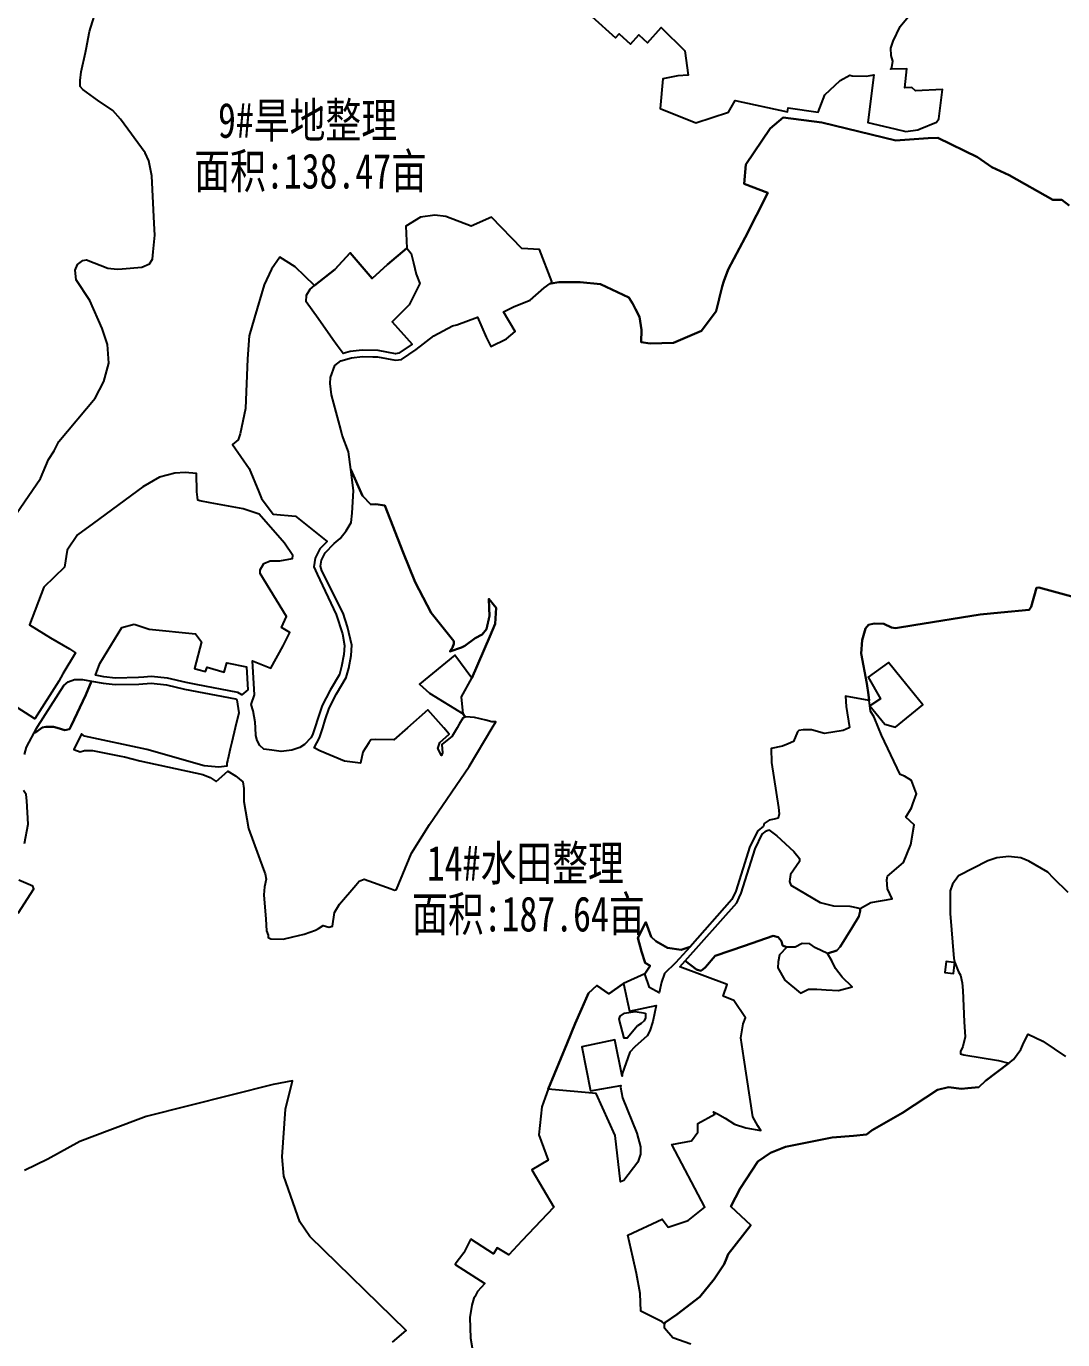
# Model space of a CAD drawing. Header units: millimetres. Extents: x 35444746 to 35449000, y 3482000 to 3488437.
# Drawn here: x 35445278 to 35445722, y 3484738 to 3485300 of the extents above; entities that cross this region are included whole.
import ezdxf
from ezdxf.enums import TextEntityAlignment as Align

# ---------------------------------------------------------------- set-up
doc = ezdxf.new("R2010")
doc.units = ezdxf.units.MM
for name, color, linetype, true_color in [('0203.01旱地整理标注', 7, 'Continuous', 0xffffff), ('0203.02旱地整理', 9, 'Continuous', 0x808080), ('0204.01水田整理标注', 7, 'Continuous', 0xffffff), ('0204.02水田整理', 9, 'Continuous', 0x808080)]:
    doc.layers.add(name, color=color, linetype=linetype, true_color=true_color)
doc.styles.add('宋体', font='')
doc.styles.get('宋体').set_extended_font_data('SimSun')

msp = doc.modelspace()

# ---------------------------------------------------------------- linework, layer by layer
at = {"layer": '0203.02旱地整理', "color": 41}
for points in [[(35445520.048, 3485304.479), (35445530.259, 3485295.312), (35445531.805, 3485297.036), (35445536.671, 3485292.668), (35445540.208, 3485296.608), (35445543.955, 3485293.243), (35445549.857, 3485299.819), (35445559.949, 3485289.819), (35445561.338, 3485279.368), (35445556.939, 3485279.096), (35445550.511, 3485277.803), (35445549.362, 3485265.125), (35445564.706, 3485258.988), (35445578.598, 3485263.53), (35445581.51, 3485268.495), (35445603.841, 3485263.763), (35445604.138, 3485265.455), (35445617.011, 3485263.49), (35445619.823, 3485270.932), (35445626.512, 3485277.087), (35445630.622, 3485279.407), (35445631.614, 3485279.162), (35445637.654, 3485278.947), (35445640.914, 3485279.481), (35445638.297, 3485259.12), (35445649.844, 3485256.389), (35445654.606, 3485255.263), (35445659.74, 3485255.972), (35445660.727, 3485256.379), (35445667.649, 3485259.235), (35445668.758, 3485260.677), (35445670.3, 3485273.282), (35445658.635, 3485272.693), (35445657.093, 3485274.055), (35445654.207, 3485274.008), (35445655.009, 3485282.155), (35445648, 3485282.014), (35445648.577, 3485282.686), (35445649.044, 3485285.352), (35445648.35, 3485287.784), (35445648.121, 3485290.912), (35445649.17, 3485293.927), (35445652.198, 3485300.192), (35445658.362, 3485307.853)], [(35445520.048, 3485304.479), (35445530.259, 3485295.312), (35445531.805, 3485297.036), (35445536.671, 3485292.668), (35445540.208, 3485296.608), (35445543.955, 3485293.243), (35445549.857, 3485299.819), (35445559.949, 3485289.819), (35445561.338, 3485279.368), (35445556.939, 3485279.096), (35445550.511, 3485277.803), (35445549.362, 3485265.125), (35445564.706, 3485258.988), (35445578.598, 3485263.53), (35445581.51, 3485268.495), (35445603.841, 3485263.763), (35445604.138, 3485265.455), (35445617.011, 3485263.49), (35445619.823, 3485270.932), (35445626.512, 3485277.087), (35445630.622, 3485279.407), (35445631.614, 3485279.162), (35445637.654, 3485278.947), (35445640.914, 3485279.481), (35445638.297, 3485259.12), (35445649.844, 3485256.389), (35445654.606, 3485255.263), (35445659.74, 3485255.972), (35445660.727, 3485256.379), (35445667.649, 3485259.235), (35445668.758, 3485260.677), (35445670.3, 3485273.282), (35445658.635, 3485272.693), (35445657.093, 3485274.055), (35445654.207, 3485274.008), (35445655.009, 3485282.155), (35445648, 3485282.014), (35445648.577, 3485282.686), (35445649.044, 3485285.352), (35445648.35, 3485287.784), (35445648.121, 3485290.912), (35445649.17, 3485293.927), (35445652.198, 3485300.192), (35445658.362, 3485307.853)], [(35445270.284, 3485086.731), (35445284.088, 3485106.756), (35445287.414, 3485114.884), (35445289.854, 3485118.52), (35445291.914, 3485122.636), (35445307.397, 3485141.07), (35445311.104, 3485148.203), (35445313.335, 3485156.102), (35445312.79, 3485164.068), (35445310.461, 3485170.939), (35445305.22, 3485183.002), (35445299.391, 3485191.719), (35445298.842, 3485195.856), (35445299.916, 3485198.388), (35445302.246, 3485200.024), (35445303.717, 3485200.334), (35445312.933, 3485196.817), (35445316.85, 3485196.366), (35445318.98, 3485196.468), (35445327.387, 3485197.27), (35445330.687, 3485198.595), (35445332.078, 3485200.632), (35445332.247, 3485203.784), (35445333.005, 3485210.905), (35445332.759, 3485215.935), (35445331.762, 3485236.294), (35445330.459, 3485242.758), (35445328.852, 3485246.208), (35445318.321, 3485260.609), (35445315.066, 3485264.322), (35445308.396, 3485268.664), (35445302.122, 3485273.249), (35445301.02, 3485274.613), (35445301.008, 3485277.18), (35445301.459, 3485280.891), (35445303.279, 3485289.118), (35445303.596, 3485290.552), (35445304.994, 3485298.029), (35445307.089, 3485304.501)], [(35445270.284, 3485086.731), (35445284.088, 3485106.756), (35445287.414, 3485114.884), (35445289.854, 3485118.52), (35445291.914, 3485122.636), (35445307.397, 3485141.07), (35445311.104, 3485148.203), (35445313.335, 3485156.102), (35445312.79, 3485164.068), (35445310.461, 3485170.939), (35445305.22, 3485183.002), (35445299.391, 3485191.719), (35445298.842, 3485195.856), (35445299.916, 3485198.388), (35445302.246, 3485200.024), (35445303.717, 3485200.334), (35445312.933, 3485196.817), (35445316.85, 3485196.366), (35445318.98, 3485196.468), (35445327.387, 3485197.27), (35445330.687, 3485198.595), (35445332.078, 3485200.632), (35445332.247, 3485203.784), (35445333.005, 3485210.905), (35445332.759, 3485215.935), (35445331.762, 3485236.294), (35445330.459, 3485242.758), (35445328.852, 3485246.208), (35445318.321, 3485260.609), (35445315.066, 3485264.322), (35445308.396, 3485268.664), (35445302.122, 3485273.249), (35445301.02, 3485274.613), (35445301.008, 3485277.18), (35445301.459, 3485280.891), (35445303.279, 3485289.118), (35445303.596, 3485290.552), (35445304.994, 3485298.029), (35445307.089, 3485304.501)], [(35445724.499, 3485223.575), (35445721.328, 3485226.09), (35445717.445, 3485225.983), (35445698.881, 3485236.647), (35445691.38, 3485239.943), (35445685.271, 3485244.354), (35445668.325, 3485252.608), (35445664.156, 3485252.455), (35445654.144, 3485251.684), (35445652.092, 3485251.574), (35445650.304, 3485251.479), (35445618.552, 3485259.096), (35445602.043, 3485261.322), (35445596.547, 3485256.53), (35445586.069, 3485241.19), (35445585.372, 3485232.912), (35445595.414, 3485229.066), (35445585.706, 3485209.946), (35445578.442, 3485196.217), (35445576.588, 3485191.278), (35445575.985, 3485188.909), (35445573.306, 3485178.397), (35445567.026, 3485169.932), (35445555.077, 3485164.835), (35445545.078, 3485164.497), (35445541.174, 3485165.024), (35445541.358, 3485170.338), (35445540.527, 3485175.884), (35445538.802, 3485179.196), (35445537.619, 3485181.466), (35445535.898, 3485184.152), (35445523.899, 3485189.911), (35445515.128, 3485190.754), (35445505.926, 3485190.818), (35445502.717, 3485190.224), (35445503.025, 3485191.045), (35445497.777, 3485204.811), (35445490.098, 3485205.248), (35445477.136, 3485218.576), (35445468.428, 3485214.762), (35445457.56, 3485218.839), (35445452.962, 3485219.502), (35445446.766, 3485218.553), (35445440.511, 3485214.739), (35445440.921, 3485205.314), (35445432.674, 3485198.33), (35445426.086, 3485192.384), (35445416.654, 3485203.36), (35445410.097, 3485196.254), (35445401.312, 3485189.287), (35445393.062, 3485197.388), (35445386.587, 3485201.481), (35445382.898, 3485196.286), (35445379.877, 3485189.703), (35445375.616, 3485175.669), (35445373.362, 3485167.795), (35445372.688, 3485157.95), (35445371.782, 3485136.651), (35445369.499, 3485125.914), (35445368.671, 3485123.291), (35445366.251, 3485121.299), (35445373.453, 3485111.068), (35445377.499, 3485101.076), (35445378.701, 3485098.105), (35445383.665, 3485091.438), (35445393.255, 3485090.534), (35445406.8, 3485079.759), (35445403.608, 3485076.608), (35445401.673, 3485072.667), (35445401.049, 3485068.956), (35445402.463, 3485065.748), (35445410.713, 3485048.579), (35445413.422, 3485040.254), (35445414.153, 3485035.244), (35445413.918, 3485031.353), (35445412.961, 3485026.247), (35445412.032, 3485022.753), (35445408.014, 3485016.081), (35445404.683, 3485009.612), (35445402.997, 3485004.388), (35445401.551, 3485000), (35445400.553, 3484996.97), (35445399.851, 3484995.681), (35445397.15, 3484992.814), (35445395.045, 3484991.585), (35445391.65, 3484990.413), (35445387.131, 3484989.909), (35445383.132, 3484990.426), (35445379.722, 3484990.849), (35445378, 3484992.409), (35445376.796, 3484994.598), (35445376.276, 3484996.655), (35445376.122, 3485000), (35445376.01, 3485002.418), (35445375.162, 3485007.222), (35445374.248, 3485010.038), (35445375.679, 3485014.171), (35445374.796, 3485028.603), (35445382.714, 3485025.538), (35445388.004, 3485035.083), (35445390.826, 3485040.746), (35445387.213, 3485042.879), (35445389.42, 3485047.593), (35445378.149, 3485066.016), (35445378.177, 3485067.611), (35445379.698, 3485070.391), (35445382.455, 3485071.448), (35445386.52, 3485071.508), (35445391.939, 3485072.508), (35445392.13, 3485073.808), (35445388.51, 3485079.108), (35445377.746, 3485091.488), (35445370.865, 3485093.682), (35445356.679, 3485096.309), (35445352.289, 3485097.133), (35445351.487, 3485097.479), (35445351.234, 3485098.769), (35445351.009, 3485100.965), (35445350.908, 3485108.931), (35445346.063, 3485109.304), (35445341.531, 3485109.025), (35445334.971, 3485107.23), (35445327.865, 3485103.215), (35445306.747, 3485087.58), (35445299.898, 3485082.685), (35445295.463, 3485076.072), (35445294.376, 3485068.706), (35445285.49, 3485060.252), (35445279.348, 3485044.055), (35445288.35, 3485038.493), (35445296.494, 3485033.864), (35445298.972, 3485032.121), (35445293.592, 3485023.137), (35445291.866, 3485019.91), (35445281.574, 3485003.888), (35445264.342, 3485014.876)], [(35445724.499, 3485223.575), (35445721.328, 3485226.09), (35445717.445, 3485225.983), (35445698.881, 3485236.647), (35445691.38, 3485239.943), (35445685.271, 3485244.354), (35445668.325, 3485252.608), (35445664.156, 3485252.455), (35445654.144, 3485251.684), (35445652.092, 3485251.574), (35445650.304, 3485251.479), (35445618.552, 3485259.096), (35445602.043, 3485261.322), (35445596.547, 3485256.53), (35445586.069, 3485241.19), (35445585.372, 3485232.912), (35445595.414, 3485229.066), (35445585.706, 3485209.946), (35445578.442, 3485196.217), (35445576.588, 3485191.278), (35445575.985, 3485188.909), (35445573.306, 3485178.397), (35445567.026, 3485169.932), (35445555.077, 3485164.835), (35445545.078, 3485164.497), (35445541.174, 3485165.024), (35445541.358, 3485170.338), (35445540.527, 3485175.884), (35445538.802, 3485179.196), (35445537.619, 3485181.466), (35445535.898, 3485184.152), (35445523.899, 3485189.911), (35445515.128, 3485190.754), (35445505.926, 3485190.818), (35445502.717, 3485190.224), (35445503.025, 3485191.045), (35445497.777, 3485204.811), (35445490.098, 3485205.248), (35445477.136, 3485218.576), (35445468.428, 3485214.762), (35445457.56, 3485218.839), (35445452.962, 3485219.502), (35445446.766, 3485218.553), (35445440.511, 3485214.739), (35445440.921, 3485205.314), (35445432.674, 3485198.33), (35445426.086, 3485192.384), (35445416.654, 3485203.36), (35445410.097, 3485196.254), (35445401.312, 3485189.287), (35445393.062, 3485197.388), (35445386.587, 3485201.481), (35445382.898, 3485196.286), (35445379.877, 3485189.703), (35445375.616, 3485175.669), (35445373.362, 3485167.795), (35445372.688, 3485157.95), (35445371.782, 3485136.651), (35445369.499, 3485125.914), (35445368.671, 3485123.291), (35445366.251, 3485121.299), (35445373.453, 3485111.068), (35445377.499, 3485101.076), (35445378.701, 3485098.105), (35445383.665, 3485091.438), (35445393.255, 3485090.534), (35445406.8, 3485079.759), (35445403.608, 3485076.608), (35445401.673, 3485072.667), (35445401.049, 3485068.956), (35445402.463, 3485065.748), (35445410.713, 3485048.579), (35445413.422, 3485040.254), (35445414.153, 3485035.244), (35445413.918, 3485031.353), (35445412.961, 3485026.247), (35445412.032, 3485022.753), (35445408.014, 3485016.081), (35445404.683, 3485009.612), (35445402.997, 3485004.388), (35445401.551, 3485000), (35445400.553, 3484996.97), (35445399.851, 3484995.681), (35445397.15, 3484992.814), (35445395.045, 3484991.585), (35445391.65, 3484990.413), (35445387.131, 3484989.909), (35445383.132, 3484990.426), (35445379.722, 3484990.849), (35445378, 3484992.409), (35445376.796, 3484994.598), (35445376.276, 3484996.655), (35445376.122, 3485000), (35445376.01, 3485002.418), (35445375.162, 3485007.222), (35445374.248, 3485010.038), (35445375.679, 3485014.171), (35445374.796, 3485028.603), (35445382.714, 3485025.538), (35445388.004, 3485035.083), (35445390.826, 3485040.746), (35445387.213, 3485042.879), (35445389.42, 3485047.593), (35445378.149, 3485066.016), (35445378.177, 3485067.611), (35445379.698, 3485070.391), (35445382.455, 3485071.448), (35445386.52, 3485071.508), (35445391.939, 3485072.508), (35445392.13, 3485073.808), (35445388.51, 3485079.108), (35445377.746, 3485091.488), (35445370.865, 3485093.682), (35445356.679, 3485096.309), (35445352.289, 3485097.133), (35445351.487, 3485097.479), (35445351.234, 3485098.769), (35445351.009, 3485100.965), (35445350.908, 3485108.931), (35445346.063, 3485109.304), (35445341.531, 3485109.025), (35445334.971, 3485107.23), (35445327.865, 3485103.215), (35445306.747, 3485087.58), (35445299.898, 3485082.685), (35445295.463, 3485076.072), (35445294.376, 3485068.706), (35445285.49, 3485060.252), (35445279.348, 3485044.055), (35445288.35, 3485038.493), (35445296.494, 3485033.864), (35445298.972, 3485032.121), (35445293.592, 3485023.137), (35445291.866, 3485019.91), (35445281.574, 3485003.888), (35445264.342, 3485014.876)], [(35445724.098, 3484929.481), (35445717.847, 3484935.688), (35445715.32, 3484938.196), (35445707.226, 3484942.852), (35445703.755, 3484944.367), (35445699.791, 3484944.736), (35445698.66, 3484944.842), (35445693.561, 3484944.39), (35445689.619, 3484943.123), (35445677.089, 3484936.66), (35445674.53, 3484933.073), (35445673.595, 3484930.177), (35445673.566, 3484920.556), (35445675.13, 3484901.311), (35445675.498, 3484899.516), (35445675.01, 3484899.567), (35445671.764, 3484899.914), (35445671.23, 3484895.193), (35445674.956, 3484894.775), (35445675.381, 3484898.492), (35445675.498, 3484899.516), (35445677.094, 3484895.532), (35445678.018, 3484894.136), (35445678.704, 3484890.766), (35445678.927, 3484887.514), (35445679.583, 3484874.156), (35445679.912, 3484867.651), (35445678.971, 3484863.588), (35445677.92, 3484861.384), (35445678.033, 3484860.455), (35445679.424, 3484859.987), (35445694.173, 3484857.569), (35445698.601, 3484856.407), (35445688.711, 3484848.859), (35445685.796, 3484846.19), (35445681.135, 3484845.685), (35445678.467, 3484845.395), (35445672.771, 3484846.109), (35445668.116, 3484844.957), (35445653.201, 3484835.107), (35445640.154, 3484827.812), (35445637.707, 3484825.957), (35445632.189, 3484825.352), (35445622.988, 3484824.678), (35445604.509, 3484820.948), (35445603.064, 3484820.656), (35445596.651, 3484818.111), (35445591.167, 3484814.283), (35445583.564, 3484802.773), (35445579.581, 3484795.097), (35445588.174, 3484787.035), (35445578.472, 3484774.601), (35445577.75, 3484772.884), (35445576.712, 3484770.413), (35445572.501, 3484764.02), (35445566.424, 3484756.468), (35445556.507, 3484748.795), (35445551.562, 3484745.422), (35445551.211, 3484744.84), (35445550.271, 3484745.69), (35445541.048, 3484750.314), (35445540.779, 3484757.777), (35445539.309, 3484766.435), (35445537.742, 3484773.325), (35445535.595, 3484782.769), (35445550.169, 3484789.68), (35445552.812, 3484786.265), (35445561.418, 3484789.132), (35445568.544, 3484794.726), (35445554.4, 3484821.676), (35445562.727, 3484823.136), (35445565.56, 3484826.929), (35445565.483, 3484830.663), (35445572.732, 3484834.576), (35445572.203, 3484835.53), (35445573.987, 3484834.741), (35445577.199, 3484832.914), (35445581.177, 3484830.334), (35445585.991, 3484828.734), (35445592.483, 3484827.66), (35445591.216, 3484829.632), (35445589.107, 3484833.509), (35445585.219, 3484858.763), (35445583.974, 3484867.318), (35445584.902, 3484873.343), (35445585.894, 3484875.839), (35445580.956, 3484883.318), (35445576.36, 3484885.174), (35445578.093, 3484890.133), (35445557.736, 3484897.681), (35445560.046, 3484900.277), (35445564.866, 3484896.543), (35445566.734, 3484895.954), (35445567.687, 3484896.514), (35445568.841, 3484897.468), (35445572.977, 3484902.321), (35445585.422, 3484906.686), (35445597.697, 3484910.923), (35445599.909, 3484910.335), (35445601.302, 3484908.7), (35445601.786, 3484906.788), (35445603.625, 3484906.13), (35445600.512, 3484902.762), (35445599.916, 3484899.762), (35445599.77, 3484897.253), (35445602.786, 3484892.031), (35445609.428, 3484886.432), (35445612.923, 3484888.055), (35445616.396, 3484888.163), (35445620.447, 3484887.805), (35445625.771, 3484887.56), (35445631.564, 3484889.052), (35445627.325, 3484893.194), (35445624.391, 3484897.017), (35445622.848, 3484900.282), (35445620.979, 3484903.407), (35445625.061, 3484904.679), (35445626.464, 3484906.192), (35445631.615, 3484914.456), (35445634.382, 3484919.277), (35445634.97, 3484921.486), (35445634.973, 3484922.65), (35445639.509, 3484925.283), (35445648.752, 3484926.84), (35445646.776, 3484931.133), (35445646.471, 3484934.864), (35445646.666, 3484936.532), (35445653.582, 3484942.297), (35445656.669, 3484950.103), (35445658.122, 3484958.453), (35445654.581, 3484961.721), (35445656.942, 3484965.805), (35445657.563, 3484967.457), (35445659.16, 3484971.701), (35445656.921, 3484977.488), (35445653.943, 3484979.293), (35445652.07, 3484979.972), (35445644.105, 3484996.839), (35445642.823, 3485000), (35445640.996, 3485004.504), (35445639.496, 3485007.176), (35445639.219, 3485009.341), (35445645.52, 3485001.54), (35445650.088, 3485000.249), (35445661.872, 3485009.784), (35445652.59, 3485021.256), (35445647.179, 3485027.943), (35445638.392, 3485021.704), (35445643.727, 3485012.464), (35445639.219, 3485009.341), (35445638.909, 3485011.76), (35445638.61, 3485014.095), (35445637.814, 3485018.968), (35445635.418, 3485031.845), (35445635.899, 3485037.526), (35445637.305, 3485042.51), (35445638.584, 3485044.016), (35445641.02, 3485044.591), (35445645.077, 3485044.584), (35445648.434, 3485042.954), (35445650.199, 3485042.706), (35445657.959, 3485043.966), (35445686.335, 3485048.548), (35445695.175, 3485049.359), (35445707.409, 3485050.48), (35445708.223, 3485051.753), (35445710.447, 3485059.859), (35445711.496, 3485060.137), (35445728.779, 3485055.314)], [(35445724.098, 3484929.481), (35445717.847, 3484935.688), (35445715.32, 3484938.196), (35445707.226, 3484942.852), (35445703.755, 3484944.367), (35445699.791, 3484944.736), (35445698.66, 3484944.842), (35445693.561, 3484944.39), (35445689.619, 3484943.123), (35445677.089, 3484936.66), (35445674.53, 3484933.073), (35445673.595, 3484930.177), (35445673.566, 3484920.556), (35445675.13, 3484901.311), (35445675.498, 3484899.516), (35445675.01, 3484899.567), (35445671.764, 3484899.914), (35445671.23, 3484895.193), (35445674.956, 3484894.775), (35445675.381, 3484898.492), (35445675.498, 3484899.516), (35445677.094, 3484895.532), (35445678.018, 3484894.136), (35445678.704, 3484890.766), (35445678.927, 3484887.514), (35445679.583, 3484874.156), (35445679.912, 3484867.651), (35445678.971, 3484863.588), (35445677.92, 3484861.384), (35445678.033, 3484860.455), (35445679.424, 3484859.987), (35445694.173, 3484857.569), (35445698.601, 3484856.407), (35445688.711, 3484848.859), (35445685.796, 3484846.19), (35445681.135, 3484845.685), (35445678.467, 3484845.395), (35445672.771, 3484846.109), (35445668.116, 3484844.957), (35445653.201, 3484835.107), (35445640.154, 3484827.812), (35445637.707, 3484825.957), (35445632.189, 3484825.352), (35445622.988, 3484824.678), (35445604.509, 3484820.948), (35445603.064, 3484820.656), (35445596.651, 3484818.111), (35445591.167, 3484814.283), (35445583.564, 3484802.773), (35445579.581, 3484795.097), (35445588.174, 3484787.035), (35445578.472, 3484774.601), (35445577.75, 3484772.884), (35445576.712, 3484770.413), (35445572.501, 3484764.02), (35445566.424, 3484756.468), (35445556.507, 3484748.795), (35445551.562, 3484745.422), (35445551.211, 3484744.84), (35445550.271, 3484745.69), (35445541.048, 3484750.314), (35445540.779, 3484757.777), (35445539.309, 3484766.435), (35445537.742, 3484773.325), (35445535.595, 3484782.769), (35445550.169, 3484789.68), (35445552.812, 3484786.265), (35445561.418, 3484789.132), (35445568.544, 3484794.726), (35445554.4, 3484821.676), (35445562.727, 3484823.136), (35445565.56, 3484826.929), (35445565.483, 3484830.663), (35445572.732, 3484834.576), (35445572.203, 3484835.53), (35445573.987, 3484834.741), (35445577.199, 3484832.914), (35445581.177, 3484830.334), (35445585.991, 3484828.734), (35445592.483, 3484827.66), (35445591.216, 3484829.632), (35445589.107, 3484833.509), (35445585.219, 3484858.763), (35445583.974, 3484867.318), (35445584.902, 3484873.343), (35445585.894, 3484875.839), (35445580.956, 3484883.318), (35445576.36, 3484885.174), (35445578.093, 3484890.133), (35445557.736, 3484897.681), (35445560.046, 3484900.277), (35445564.866, 3484896.543), (35445566.734, 3484895.954), (35445567.687, 3484896.514), (35445568.841, 3484897.468), (35445572.977, 3484902.321), (35445585.422, 3484906.686), (35445597.697, 3484910.923), (35445599.909, 3484910.335), (35445601.302, 3484908.7), (35445601.786, 3484906.788), (35445603.625, 3484906.13), (35445600.512, 3484902.762), (35445599.916, 3484899.762), (35445599.77, 3484897.253), (35445602.786, 3484892.031), (35445609.428, 3484886.432), (35445612.923, 3484888.055), (35445616.396, 3484888.163), (35445620.447, 3484887.805), (35445625.771, 3484887.56), (35445631.564, 3484889.052), (35445627.325, 3484893.194), (35445624.391, 3484897.017), (35445622.848, 3484900.282), (35445620.979, 3484903.407), (35445625.061, 3484904.679), (35445626.464, 3484906.192), (35445631.615, 3484914.456), (35445634.382, 3484919.277), (35445634.97, 3484921.486), (35445634.973, 3484922.65), (35445639.509, 3484925.283), (35445648.752, 3484926.84), (35445646.776, 3484931.133), (35445646.471, 3484934.864), (35445646.666, 3484936.532), (35445653.582, 3484942.297), (35445656.669, 3484950.103), (35445658.122, 3484958.453), (35445654.581, 3484961.721), (35445656.942, 3484965.805), (35445657.563, 3484967.457), (35445659.16, 3484971.701), (35445656.921, 3484977.488), (35445653.943, 3484979.293), (35445652.07, 3484979.972), (35445644.105, 3484996.839), (35445642.823, 3485000), (35445640.996, 3485004.504), (35445639.496, 3485007.176), (35445639.219, 3485009.341), (35445645.52, 3485001.54), (35445650.088, 3485000.249), (35445661.872, 3485009.784), (35445652.59, 3485021.256), (35445647.179, 3485027.943), (35445638.392, 3485021.704), (35445643.727, 3485012.464), (35445639.219, 3485009.341), (35445638.909, 3485011.76), (35445638.61, 3485014.095), (35445637.814, 3485018.968), (35445635.418, 3485031.845), (35445635.899, 3485037.526), (35445637.305, 3485042.51), (35445638.584, 3485044.016), (35445641.02, 3485044.591), (35445645.077, 3485044.584), (35445648.434, 3485042.954), (35445650.199, 3485042.706), (35445657.959, 3485043.966), (35445686.335, 3485048.548), (35445695.175, 3485049.359), (35445707.409, 3485050.48), (35445708.223, 3485051.753), (35445710.447, 3485059.859), (35445711.496, 3485060.137), (35445728.779, 3485055.314)]]:
    msp.add_lwpolyline(points, dxfattribs=at)
for points in [[(35445440.921, 3485205.314), (35445442.796, 3485203.038), (35445443.69, 3485199.009), (35445444.85, 3485194.136), (35445446.492, 3485190.184), (35445441.897, 3485181.046), (35445434.687, 3485173.845), (35445443.242, 3485164.181), (35445437.54, 3485160.35), (35445436.119, 3485160.133), (35445428.594, 3485161.592), (35445421.808, 3485161.691), (35445416.681, 3485161.161), (35445413.653, 3485160.287), (35445411.081, 3485163.728), (35445409.206, 3485166.238), (35445402.875, 3485175.218), (35445397.872, 3485182.314), (35445397.902, 3485185.261), (35445399.485, 3485187.838), (35445401.312, 3485189.287), (35445410.097, 3485196.254), (35445416.654, 3485203.36), (35445426.086, 3485192.384), (35445432.674, 3485198.33)], [(35445440.921, 3485205.314), (35445442.796, 3485203.038), (35445443.69, 3485199.009), (35445444.85, 3485194.136), (35445446.492, 3485190.184), (35445441.897, 3485181.046), (35445434.687, 3485173.845), (35445443.242, 3485164.181), (35445437.54, 3485160.35), (35445436.119, 3485160.133), (35445428.594, 3485161.592), (35445421.808, 3485161.691), (35445416.681, 3485161.161), (35445413.653, 3485160.287), (35445411.081, 3485163.728), (35445409.206, 3485166.238), (35445402.875, 3485175.218), (35445397.872, 3485182.314), (35445397.902, 3485185.261), (35445399.485, 3485187.838), (35445401.312, 3485189.287), (35445410.097, 3485196.254), (35445416.654, 3485203.36), (35445426.086, 3485192.384), (35445432.674, 3485198.33)], [(35445416.991, 3485110.596), (35445421.943, 3485099.366), (35445425.543, 3485095.662), (35445427.623, 3485095.804), (35445431.456, 3485095.128), (35445439.399, 3485075.058), (35445444.429, 3485062.349), (35445451.331, 3485049.245), (35445461.099, 3485037.094), (35445461.094, 3485035.935), (35445460.392, 3485034.318), (35445459.322, 3485032.658), (35445464.323, 3485034.345), (35445465.725, 3485035.033), (35445470.169, 3485038.374), (35445473.207, 3485039.98), (35445475.081, 3485042.294), (35445476.268, 3485047.872), (35445476.164, 3485051.248), (35445476.063, 3485055.207), (35445479.095, 3485051.326), (35445478.796, 3485044.507), (35445476.389, 3485039.07), (35445468.769, 3485021.245), (35445461.476, 3485031.03), (35445446.357, 3485018.725), (35445450.551, 3485014.844), (35445465.092, 3485005.958), (35445465.898, 3485004.606), (35445464.836, 3485004.108), (35445463.306, 3485001.551), (35445462.422, 3485000), (35445460.369, 3484996.398), (35445455.956, 3484992.903), (35445456.165, 3484989.359), (35445455.799, 3484988.198), (35445454.13, 3484991.08), (35445455.044, 3484993.724), (35445459.095, 3484997.292), (35445456.706, 3485000), (35445449.885, 3485007.73), (35445441.138, 3485000), (35445435.353, 3484994.887), (35445427.366, 3484994.979), (35445425.547, 3484994.916), (35445424.696, 3484993.5), (35445422.029, 3484989.614), (35445421.018, 3484984.8), (35445414.267, 3484985.709), (35445403.668, 3484990.079), (35445401.257, 3484991.438), (35445403.457, 3484995.713), (35445404.87, 3485000), (35445405.994, 3485003.41), (35445407.604, 3485008.398), (35445410.769, 3485014.545), (35445414.963, 3485021.51), (35445416.038, 3485025.551), (35445417.052, 3485030.966), (35445417.319, 3485035.377), (35445415.493, 3485043.238), (35445413.619, 3485049.087), (35445404.551, 3485067.239), (35445403.88, 3485069.189), (35445404.322, 3485071.814), (35445405.874, 3485074.976), (35445409.801, 3485078.852), (35445412.301, 3485081.025), (35445414.902, 3485084.276), (35445417.016, 3485087.854), (35445417.473, 3485091.875), (35445418.067, 3485101.563)], [(35445416.991, 3485110.596), (35445421.943, 3485099.366), (35445425.543, 3485095.662), (35445427.623, 3485095.804), (35445431.456, 3485095.128), (35445439.399, 3485075.058), (35445444.429, 3485062.349), (35445451.331, 3485049.245), (35445461.099, 3485037.094), (35445461.094, 3485035.935), (35445460.392, 3485034.318), (35445459.322, 3485032.658), (35445464.323, 3485034.345), (35445465.725, 3485035.033), (35445470.169, 3485038.374), (35445473.207, 3485039.98), (35445475.081, 3485042.294), (35445476.268, 3485047.872), (35445476.164, 3485051.248), (35445476.063, 3485055.207), (35445479.095, 3485051.326), (35445478.796, 3485044.507), (35445476.389, 3485039.07), (35445468.769, 3485021.245), (35445461.476, 3485031.03), (35445446.357, 3485018.725), (35445450.551, 3485014.844), (35445465.092, 3485005.958), (35445465.898, 3485004.606), (35445464.836, 3485004.108), (35445463.306, 3485001.551), (35445462.422, 3485000), (35445460.369, 3484996.398), (35445455.956, 3484992.903), (35445456.165, 3484989.359), (35445455.799, 3484988.198), (35445454.13, 3484991.08), (35445455.044, 3484993.724), (35445459.095, 3484997.292), (35445456.706, 3485000), (35445449.885, 3485007.73), (35445441.138, 3485000), (35445435.353, 3484994.887), (35445427.366, 3484994.979), (35445425.547, 3484994.916), (35445424.696, 3484993.5), (35445422.029, 3484989.614), (35445421.018, 3484984.8), (35445414.267, 3484985.709), (35445403.668, 3484990.079), (35445401.257, 3484991.438), (35445403.457, 3484995.713), (35445404.87, 3485000), (35445405.994, 3485003.41), (35445407.604, 3485008.398), (35445410.769, 3485014.545), (35445414.963, 3485021.51), (35445416.038, 3485025.551), (35445417.052, 3485030.966), (35445417.319, 3485035.377), (35445415.493, 3485043.238), (35445413.619, 3485049.087), (35445404.551, 3485067.239), (35445403.88, 3485069.189), (35445404.322, 3485071.814), (35445405.874, 3485074.976), (35445409.801, 3485078.852), (35445412.301, 3485081.025), (35445414.902, 3485084.276), (35445417.016, 3485087.854), (35445417.473, 3485091.875), (35445418.067, 3485101.563)], [(35445324.156, 3485044.319), (35445330.524, 3485042.186), (35445350.432, 3485040.195), (35445353.007, 3485036.781), (35445349.937, 3485025.351), (35445351.488, 3485024.935), (35445354.72, 3485024.067), (35445355.406, 3485025.984), (35445362.744, 3485023.837), (35445363.801, 3485027.885), (35445372.249, 3485026.036), (35445372.856, 3485016.301), (35445370.235, 3485014.068), (35445368.488, 3485015.088), (35445350.715, 3485018.519), (35445346.36, 3485019.36), (35445338.476, 3485021.224), (35445331.418, 3485021.983), (35445328.311, 3485021.712), (35445326.011, 3485021.512), (35445316.191, 3485021.304), (35445311.241, 3485021.866), (35445307.547, 3485022.507), (35445309.509, 3485027.583), (35445318.88, 3485042.964)], [(35445324.156, 3485044.319), (35445330.524, 3485042.186), (35445350.432, 3485040.195), (35445353.007, 3485036.781), (35445349.937, 3485025.351), (35445351.488, 3485024.935), (35445354.72, 3485024.067), (35445355.406, 3485025.984), (35445362.744, 3485023.837), (35445363.801, 3485027.885), (35445372.249, 3485026.036), (35445372.856, 3485016.301), (35445370.235, 3485014.068), (35445368.488, 3485015.088), (35445350.715, 3485018.519), (35445346.36, 3485019.36), (35445338.476, 3485021.224), (35445331.418, 3485021.983), (35445328.311, 3485021.712), (35445326.011, 3485021.512), (35445316.191, 3485021.304), (35445311.241, 3485021.866), (35445307.547, 3485022.507), (35445309.509, 3485027.583), (35445318.88, 3485042.964)], [(35445305.847, 3485019.952), (35445303.485, 3485014.143), (35445297.153, 3485000.802), (35445296.772, 3485000), (35445296.529, 3484999.488), (35445294.435, 3484999.027), (35445291.15, 3485000), (35445289.683, 3485000.435), (35445286.314, 3485000.442), (35445284.802, 3485000.097), (35445284.595, 3485000), (35445281.926, 3484997.983), (35445281.319, 3484997.829), (35445282.489, 3485000), (35445282.878, 3485000.723), (35445294.016, 3485018.062), (35445295.873, 3485019.695), (35445298.549, 3485020.621), (35445302.031, 3485020.614)], [(35445305.847, 3485019.952), (35445303.485, 3485014.143), (35445297.153, 3485000.802), (35445296.772, 3485000), (35445296.529, 3484999.488), (35445294.435, 3484999.027), (35445291.15, 3485000), (35445289.683, 3485000.435), (35445286.314, 3485000.442), (35445284.802, 3485000.097), (35445284.595, 3485000), (35445281.926, 3484997.983), (35445281.319, 3484997.829), (35445282.489, 3485000), (35445282.878, 3485000.723), (35445294.016, 3485018.062), (35445295.873, 3485019.695), (35445298.549, 3485020.621), (35445302.031, 3485020.614)], [(35445595.894, 3484956.313), (35445599.316, 3484953.716), (35445606.651, 3484947.042), (35445608.977, 3484944.117), (35445608.973, 3484942.833), (35445605.147, 3484937.24), (35445604.715, 3484934.212), (35445605.336, 3484932.585), (35445617.886, 3484925.249), (35445623.58, 3484923.724), (35445630.557, 3484923.591), (35445634.044, 3484923.001), (35445634.973, 3484922.65), (35445634.97, 3484921.486), (35445634.382, 3484919.277), (35445631.615, 3484914.456), (35445626.464, 3484906.192), (35445625.061, 3484904.679), (35445620.979, 3484903.407), (35445615.859, 3484905.867), (35445613.436, 3484907.459), (35445610.155, 3484907.63), (35445607.237, 3484906.121), (35445603.625, 3484906.13), (35445601.786, 3484906.788), (35445601.302, 3484908.7), (35445599.909, 3484910.335), (35445597.697, 3484910.923), (35445585.422, 3484906.686), (35445572.977, 3484902.321), (35445568.841, 3484897.468), (35445567.687, 3484896.514), (35445566.734, 3484895.954), (35445564.866, 3484896.543), (35445560.046, 3484900.277), (35445582.139, 3484925.096), (35445583.146, 3484927.308), (35445583.996, 3484929.178), (35445590.023, 3484948.219), (35445593.084, 3484954.401), (35445594.889, 3484955.856)], [(35445595.894, 3484956.313), (35445599.316, 3484953.716), (35445606.651, 3484947.042), (35445608.977, 3484944.117), (35445608.973, 3484942.833), (35445605.147, 3484937.24), (35445604.715, 3484934.212), (35445605.336, 3484932.585), (35445617.886, 3484925.249), (35445623.58, 3484923.724), (35445630.557, 3484923.591), (35445634.044, 3484923.001), (35445634.973, 3484922.65), (35445634.97, 3484921.486), (35445634.382, 3484919.277), (35445631.615, 3484914.456), (35445626.464, 3484906.192), (35445625.061, 3484904.679), (35445620.979, 3484903.407), (35445615.859, 3484905.867), (35445613.436, 3484907.459), (35445610.155, 3484907.63), (35445607.237, 3484906.121), (35445603.625, 3484906.13), (35445601.786, 3484906.788), (35445601.302, 3484908.7), (35445599.909, 3484910.335), (35445597.697, 3484910.923), (35445585.422, 3484906.686), (35445572.977, 3484902.321), (35445568.841, 3484897.468), (35445567.687, 3484896.514), (35445566.734, 3484895.954), (35445564.866, 3484896.543), (35445560.046, 3484900.277), (35445582.139, 3484925.096), (35445583.146, 3484927.308), (35445583.996, 3484929.178), (35445590.023, 3484948.219), (35445593.084, 3484954.401), (35445594.889, 3484955.856)], [(35445562.155, 3484906.288), (35445555.996, 3484899.369), (35445551.192, 3484894.824), (35445549.896, 3484891.088), (35445548.891, 3484886.487), (35445544.751, 3484888.883), (35445542.807, 3484894.649), (35445545.087, 3484898.132), (35445542.972, 3484899.402), (35445541.415, 3484904.3), (35445539.825, 3484910.09), (35445543.232, 3484916.761), (35445545.462, 3484910.53), (35445547.465, 3484908.675), (35445552.516, 3484905.793), (35445558.37, 3484905.021)], [(35445562.155, 3484906.288), (35445555.996, 3484899.369), (35445551.192, 3484894.824), (35445549.896, 3484891.088), (35445548.891, 3484886.487), (35445544.751, 3484888.883), (35445542.807, 3484894.649), (35445545.087, 3484898.132), (35445542.972, 3484899.402), (35445541.415, 3484904.3), (35445539.825, 3484910.09), (35445543.232, 3484916.761), (35445545.462, 3484910.53), (35445547.465, 3484908.675), (35445552.516, 3484905.793), (35445558.37, 3484905.021)], [(35445533.617, 3484890.496), (35445536.313, 3484878.759), (35445547.728, 3484881.161), (35445546.224, 3484874.272), (35445544.927, 3484870.303), (35445543.869, 3484868.086), (35445538.481, 3484863.426), (35445536.444, 3484861.184), (35445533.169, 3484851.807), (35445533.047, 3484850.871), (35445529.994, 3484866.381), (35445515.836, 3484863.397), (35445519.486, 3484844.544), (35445532.522, 3484846.837), (35445532.439, 3484846.202), (35445533.257, 3484841.57), (35445539.35, 3484826.531), (35445541.002, 3484820.632), (35445540.986, 3484817.547), (35445539.846, 3484814.048), (35445533.75, 3484806.192), (35445532.445, 3484805.635), (35445530.047, 3484825.514), (35445521.976, 3484843.421), (35445501.437, 3484845.369), (35445509.532, 3484864.951), (35445513.039, 3484873.405), (35445515.704, 3484879.592), (35445518.629, 3484886.381), (35445522.258, 3484889.726), (35445527.397, 3484886.179)], [(35445533.617, 3484890.496), (35445536.313, 3484878.759), (35445547.728, 3484881.161), (35445546.224, 3484874.272), (35445544.927, 3484870.303), (35445543.869, 3484868.086), (35445538.481, 3484863.426), (35445536.444, 3484861.184), (35445533.169, 3484851.807), (35445533.047, 3484850.871), (35445529.994, 3484866.381), (35445515.836, 3484863.397), (35445519.486, 3484844.544), (35445532.522, 3484846.837), (35445532.439, 3484846.202), (35445533.257, 3484841.57), (35445539.35, 3484826.531), (35445541.002, 3484820.632), (35445540.986, 3484817.547), (35445539.846, 3484814.048), (35445533.75, 3484806.192), (35445532.445, 3484805.635), (35445530.047, 3484825.514), (35445521.976, 3484843.421), (35445501.437, 3484845.369), (35445509.532, 3484864.951), (35445513.039, 3484873.405), (35445515.704, 3484879.592), (35445518.629, 3484886.381), (35445522.258, 3484889.726), (35445527.397, 3484886.179)], [(35445543.062, 3484877.889), (35445543.056, 3484875.782), (35445542.467, 3484874.495), (35445541.293, 3484873.445), (35445539.651, 3484872.395), (35445535.304, 3484867.138), (35445534.016, 3484867.142), (35445531.817, 3484875.225), (35445532.289, 3484876.511), (35445534.166, 3484877.794), (35445538.733, 3484878.485)], [(35445543.062, 3484877.889), (35445543.056, 3484875.782), (35445542.467, 3484874.495), (35445541.293, 3484873.445), (35445539.651, 3484872.395), (35445535.304, 3484867.138), (35445534.016, 3484867.142), (35445531.817, 3484875.225), (35445532.289, 3484876.511), (35445534.166, 3484877.794), (35445538.733, 3484878.485)]]:
    msp.add_lwpolyline(points, close=True, dxfattribs=at)
at = {"layer": '0204.02水田整理', "color": 51}
for points in [[(35445277.253, 3484988.619), (35445278.06, 3484991.785), (35445279.155, 3484993.816), (35445281.319, 3484997.829), (35445281.926, 3484997.983), (35445284.595, 3485000), (35445284.802, 3485000.097), (35445286.314, 3485000.442), (35445289.683, 3485000.435), (35445291.15, 3485000), (35445294.435, 3484999.027), (35445296.529, 3484999.488), (35445296.772, 3485000), (35445297.153, 3485000.802), (35445303.485, 3485014.143), (35445305.847, 3485019.952), (35445310.843, 3485019.085), (35445316.062, 3485018.493), (35445326.163, 3485018.706), (35445331.39, 3485019.162), (35445338.001, 3485018.451), (35445345.77, 3485016.614), (35445367.486, 3485012.421), (35445368.187, 3485012.012), (35445368.911, 3485006.368), (35445367.397, 3485000), (35445365.946, 3484993.897), (35445365.306, 3484991.025), (35445364.283, 3484986.437), (35445363.811, 3484984.922), (35445363.806, 3484983.647), (35445360.358, 3484983.188), (35445354.197, 3484983.672), (35445329.588, 3484990.736), (35445302.881, 3484996.44), (35445301.666, 3484997.365), (35445298.313, 3484990.667), (35445301.073, 3484989.673), (35445302.939, 3484990.251), (35445306.314, 3484990.243), (35445318.518, 3484987.878), (35445320.007, 3484987.506), (35445326.535, 3484985.873), (35445353.496, 3484979.963), (35445356.746, 3484978.669), (35445359.285, 3484977.063), (35445364.264, 3484981.416), (35445367.491, 3484979.504), (35445370.631, 3484976.916), (35445371.087, 3484973.996), (35445371.066, 3484968.513), (35445373.123, 3484956.949), (35445379.473, 3484939.293), (35445380.283, 3484937.421), (35445380.631, 3484935.134), (35445379.919, 3484931.986), (35445379.636, 3484928.537), (35445380.464, 3484918.119), (35445380.863, 3484913.112), (35445381.476, 3484911.192), (35445381.48, 3484910.165), (35445382.647, 3484909.69), (35445387.907, 3484909.542), (35445392.146, 3484910.562), (35445396.916, 3484911.71), (35445401.832, 3484913.316), (35445403.149, 3484914.153), (35445405.113, 3484915.4), (35445407.571, 3484914.643), (35445409.094, 3484915.102), (35445409.935, 3484920.946), (35445412.056, 3484924.56), (35445419.11, 3484932.587), (35445420.521, 3484934.332), (35445422.631, 3484935.255), (35445434.166, 3484931.08), (35445435.687, 3484930.486), (35445436.508, 3484930.832), (35445442.859, 3484946.354), (35445450.655, 3484958.649), (35445467.618, 3484983.375), (35445477.439, 3485000), (35445478.977, 3485002.604), (35445477.34, 3485002.499), (35445474.771, 3485003.335), (35445469.864, 3485004.421), (35445466.124, 3485004.682), (35445465.898, 3485004.606), (35445465.092, 3485005.958), (35445464.308, 3485013.293), (35445468.769, 3485021.245), (35445476.389, 3485039.07), (35445478.796, 3485044.507), (35445479.095, 3485051.326), (35445476.063, 3485055.207), (35445476.164, 3485051.248), (35445476.268, 3485047.872), (35445475.081, 3485042.294), (35445473.207, 3485039.98), (35445470.169, 3485038.374), (35445465.725, 3485035.033), (35445464.323, 3485034.345), (35445459.322, 3485032.658), (35445460.392, 3485034.318), (35445461.094, 3485035.935), (35445461.099, 3485037.094), (35445451.331, 3485049.245), (35445444.429, 3485062.349), (35445439.399, 3485075.058), (35445431.456, 3485095.128), (35445427.623, 3485095.804), (35445425.543, 3485095.662), (35445421.943, 3485099.366), (35445416.991, 3485110.596), (35445415.959, 3485118.124), (35445413.259, 3485125.259), (35445412.598, 3485127.778), (35445408.721, 3485142.574), (35445408.078, 3485147.452), (35445408.243, 3485149.953), (35445410.099, 3485155.073), (35445412.617, 3485157.123), (35445417.209, 3485158.447), (35445421.93, 3485158.935), (35445426.305, 3485158.872), (35445428.31, 3485158.843), (35445436.063, 3485157.339), (35445438.564, 3485157.72), (35445444.849, 3485161.943), (35445452.427, 3485167.756), (35445460.49, 3485172.018), (35445462.321, 3485172.467), (35445471.118, 3485175.83), (35445474.941, 3485167.301), (35445476.835, 3485163.281), (35445483.587, 3485166.456), (35445487.244, 3485169.723), (35445482.25, 3485178.107), (35445486.896, 3485180.347), (35445493.731, 3485183.098), (35445499.77, 3485188.352), (35445502.295, 3485190.146), (35445502.717, 3485190.224), (35445505.926, 3485190.818), (35445515.128, 3485190.754), (35445523.899, 3485189.911), (35445535.898, 3485184.152), (35445537.619, 3485181.466), (35445538.802, 3485179.196), (35445540.527, 3485175.884), (35445541.358, 3485170.338), (35445541.174, 3485165.024), (35445545.078, 3485164.497), (35445555.077, 3485164.835), (35445567.026, 3485169.932), (35445573.306, 3485178.397), (35445575.985, 3485188.909), (35445576.588, 3485191.278), (35445578.442, 3485196.217), (35445585.706, 3485209.946), (35445595.414, 3485229.066), (35445585.372, 3485232.912), (35445586.069, 3485241.19), (35445596.547, 3485256.53), (35445602.043, 3485261.322), (35445618.552, 3485259.096), (35445650.304, 3485251.479), (35445652.092, 3485251.574), (35445654.144, 3485251.684), (35445664.156, 3485252.455), (35445668.325, 3485252.608), (35445685.271, 3485244.354), (35445691.38, 3485239.943), (35445698.881, 3485236.647), (35445717.445, 3485225.983), (35445721.328, 3485226.09), (35445724.499, 3485223.575)], [(35445728.779, 3485055.314), (35445711.496, 3485060.137), (35445710.447, 3485059.859), (35445708.223, 3485051.753), (35445707.409, 3485050.48), (35445695.175, 3485049.359), (35445686.335, 3485048.548), (35445657.959, 3485043.966), (35445650.199, 3485042.706), (35445648.434, 3485042.954), (35445645.077, 3485044.584), (35445641.02, 3485044.591), (35445638.584, 3485044.016), (35445637.305, 3485042.51), (35445635.899, 3485037.526), (35445635.418, 3485031.845), (35445637.814, 3485018.968), (35445638.61, 3485014.095), (35445638.909, 3485011.76), (35445628.761, 3485013.512), (35445628.95, 3485009.167), (35445630.46, 3485000.076), (35445630.29, 3485000), (35445627.662, 3484998.824), (35445619.692, 3484997.581), (35445614.106, 3484999.13), (35445610.613, 3484999.137), (35445608.795, 3484998.862), (35445608.185, 3484998.346), (35445606.494, 3484994.152), (35445604.187, 3484993.121), (35445601.763, 3484992.139), (35445596.858, 3484991.168), (35445596.98, 3484985.143), (35445600.004, 3484965.939), (35445600.276, 3484963.136), (35445599.85, 3484961.315), (35445598.234, 3484960.893), (35445596.111, 3484960.442), (35445593.973, 3484959.006), (35445593.608, 3484957.933), (35445591.15, 3484955.953), (35445587.771, 3484949.126), (35445581.732, 3484930.048), (35445580.087, 3484926.432), (35445562.155, 3484906.288), (35445558.37, 3484905.021), (35445552.516, 3484905.793), (35445547.465, 3484908.675), (35445545.462, 3484910.53), (35445543.232, 3484916.761), (35445539.825, 3484910.09), (35445541.415, 3484904.3), (35445542.972, 3484899.402), (35445545.087, 3484898.132), (35445542.807, 3484894.649), (35445533.617, 3484890.496), (35445527.397, 3484886.179), (35445522.258, 3484889.726), (35445518.629, 3484886.381), (35445515.704, 3484879.592), (35445513.039, 3484873.405), (35445509.532, 3484864.951), (35445501.437, 3484845.369), (35445500.152, 3484841.71), (35445498.738, 3484837.687), (35445497.417, 3484825.818), (35445501.357, 3484814.893), (35445494.385, 3484810.742), (35445503.821, 3484794.817), (35445490.198, 3484780.314), (35445484.581, 3484774.334), (35445479.645, 3484777.444), (35445477.961, 3484774.858), (35445468.328, 3484781.123), (35445468.216, 3484780.911), (35445465.269, 3484775.308), (35445461.629, 3484770.386), (35445461.541, 3484770.268), (35445474.243, 3484762.095), (35445471.177, 3484758.709), (35445469.981, 3484756.455), (35445469.614, 3484755.763), (35445468.754, 3484752.814), (35445467.883, 3484747.613), (35445468.221, 3484738.684), (35445469.467, 3484731.113)], [(35445277.136, 3484950.538), (35445278.833, 3484958.732), (35445278.193, 3484968.69), (35445277.98, 3484971.484), (35445276.768, 3484973.141)], [(35445274.482, 3484920.605), (35445281.225, 3484931.064), (35445280.767, 3484932.232), (35445274.731, 3484934.725)], [(35445562.449, 3484736.196), (35445554.767, 3484738.9), (35445551.302, 3484742.971), (35445551.211, 3484744.84), (35445551.562, 3484745.422), (35445556.507, 3484748.795), (35445566.424, 3484756.468), (35445572.501, 3484764.02), (35445576.712, 3484770.413), (35445577.75, 3484772.884), (35445578.472, 3484774.601), (35445588.174, 3484787.035), (35445579.581, 3484795.097), (35445583.564, 3484802.773), (35445591.167, 3484814.283), (35445596.651, 3484818.111), (35445603.064, 3484820.656), (35445604.509, 3484820.948), (35445622.988, 3484824.678), (35445632.189, 3484825.352), (35445637.707, 3484825.957), (35445640.154, 3484827.812), (35445653.201, 3484835.107), (35445668.116, 3484844.957), (35445672.771, 3484846.109), (35445678.467, 3484845.395), (35445681.135, 3484845.685), (35445685.796, 3484846.19), (35445688.711, 3484848.859), (35445698.601, 3484856.407), (35445700.717, 3484858.022), (35445703.87, 3484862.32), (35445705.158, 3484865.226), (35445706.889, 3484868.878), (35445713.156, 3484865.838), (35445722.915, 3484859.303)], [(35445434.827591, 3484736.946165), (35445440.624502, 3484741.981445), (35445399.309917, 3484782.179721), (35445395.096091, 3484788.463057), (35445388.183026, 3484807.998348), (35445387.500369, 3484816.368119), (35445388.990195, 3484836.681737), (35445392.008025, 3484848.905564), (35445383.665687, 3484847.237389), (35445329.324125, 3484833.646046), (35445313.796224, 3484827.805736), (35445300.950365, 3484822.941044), (35445287.241185, 3484815.403327), (35445277.211253, 3484810.527047)]]:
    msp.add_lwpolyline(points, dxfattribs=at)

# ---------------------------------------------------------------- texts
at = {"layer": '0203.01旱地整理标注', "color": 41, "style": '宋体', "width": 0.75}
for s, p in [('9#旱地整理', (35445398.404874, 3485260.352674, -1610.787851)), ('面积:138.47亩', (35445399.700686, 3485238.674607, -1610.787851))]:
    msp.add_text(s, height=15, dxfattribs=at).set_placement(p, align=Align.MIDDLE)
at = {"layer": '0204.01水田整理标注', "color": 51, "style": '宋体', "width": 0.75}
for s, p in [('14#水田整理', (35445491.654446, 3484942.326379, -1625.731461)), ('面积:187.64亩', (35445492.950258, 3484920.648313, -1625.731461))]:
    msp.add_text(s, height=15, dxfattribs=at).set_placement(p, align=Align.MIDDLE)

doc.saveas('drawing.dxf')
